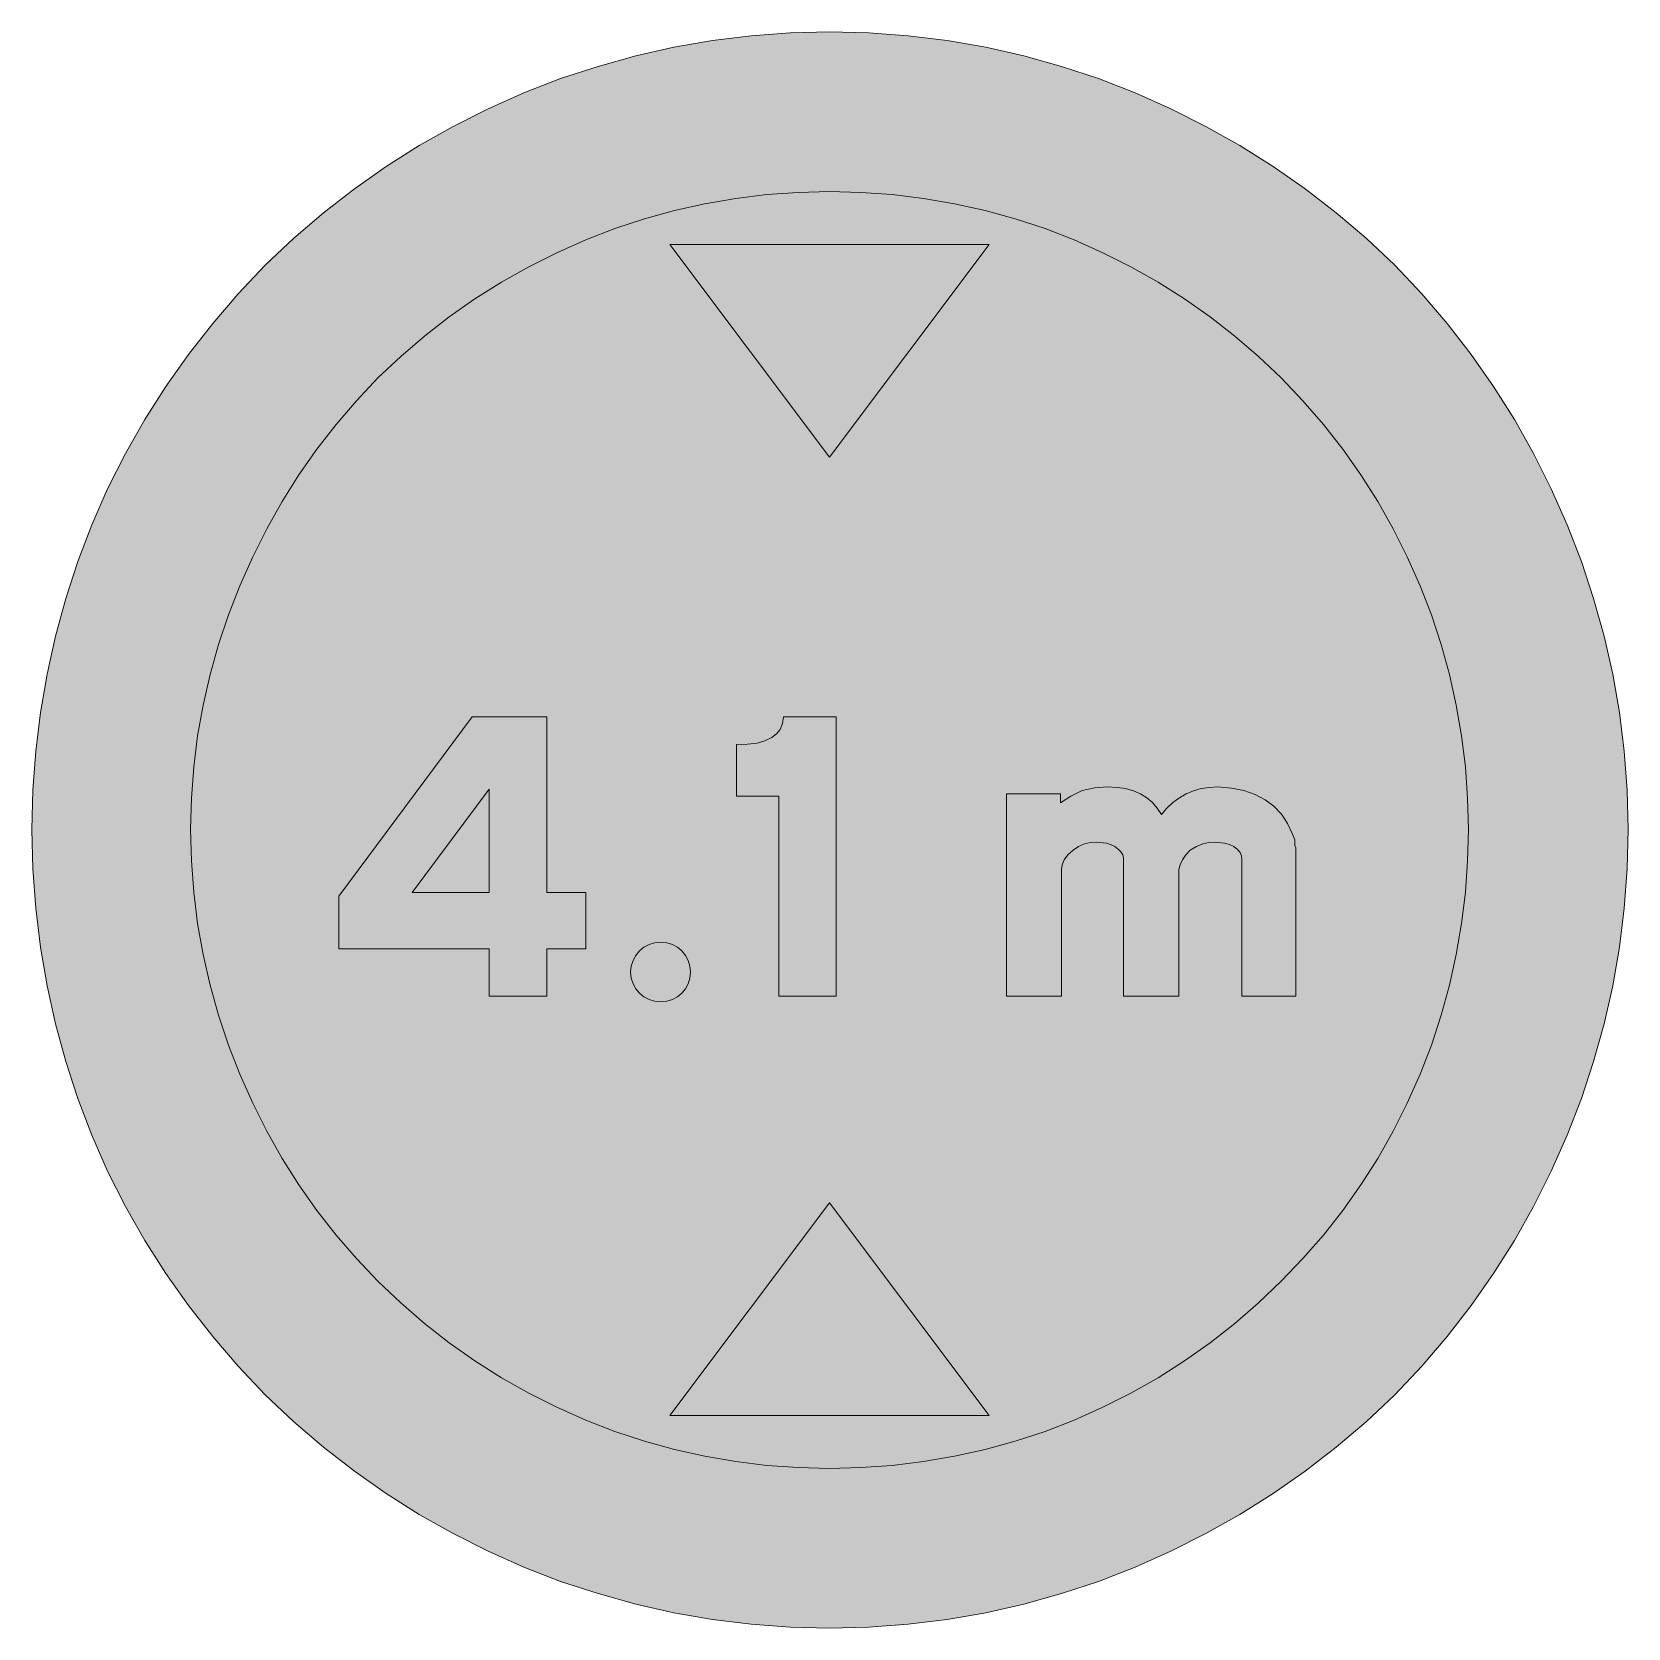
# Model space of a CAD drawing. Header units: metres. Extents: x 160 to 410, y 11 to 261.
import ezdxf

# ---------------------------------------------------------------- set-up
doc = ezdxf.new("R2010")
doc.units = ezdxf.units.M
for name, color, linetype, true_color in [('FILL_BLACK_000000', 7, 'Continuous', 0x000000), ('FILL_RED_FF0000', 7, 'Continuous', 0xff0000), ('FILL_WHITE_FFFFFF', 7, 'Continuous', 0xffffff)]:
    doc.layers.add(name, color=color, linetype=linetype, true_color=true_color)

msp = doc.modelspace()

# ---------------------------------------------------------------- hatches: boundary and pattern name
at = {"layer": 'FILL_BLACK_000000', "true_color": 0x000000}
h = msp.add_hatch(color=7, dxfattribs=at)
h.dxf.hatch_style = 1
h.paths.add_polyline_path([(259.74, 227.7), (309.78, 227.7), (284.76, 194.4), (259.74, 227.7)])
h = msp.add_hatch(color=7, dxfattribs=at)
h.dxf.hatch_style = 1
h.paths.add_polyline_path([(246.6, 117.36), (240.48, 117.36), (240.48, 109.98), (231.48, 109.98), (231.48, 117.36), (207.9, 117.36), (207.9, 125.64), (228.78, 153.72), (240.48, 153.72), (240.48, 126.18), (246.6, 126.18), (246.6, 117.36)])
h.paths.add_polyline_path([(231.48, 126.18), (231.48, 142.38), (219.42, 126.18), (231.48, 126.18)], flags=16)
h = msp.add_hatch(color=7, dxfattribs=at)
h.dxf.hatch_style = 1
h.paths.add_polyline_path([(285.84, 109.98), (276.84, 109.98), (276.84, 141.3), (270.18, 141.3), (270.18, 149.4), (271.94, 149.42), (273.42, 149.58), (274.66, 149.96), (275.76, 150.48), (276.46, 151.04), (277.02, 151.74), (277.43, 152.66), (277.56, 153.72), (285.84, 153.72), (285.84, 109.98)])
h = msp.add_hatch(color=7, dxfattribs=at)
h.dxf.hatch_style = 1
h.paths.add_polyline_path([(344.19, 134.03), (343.24, 133.81), (342.25, 133.42), (341.28, 132.84), (340.57, 132.11), (340.04, 131.31), (339.69, 130.51), (339.48, 129.78), (339.48, 109.98), (330.84, 109.98), (330.84, 131.58), (330.7, 132.1), (330.42, 132.58), (330.01, 133.01), (329.49, 133.38), (328.87, 133.68), (328.16, 133.91), (326.52, 134.1), (325.65, 134.03), (324.72, 133.81), (323.79, 133.42), (322.92, 132.84), (322.11, 132.11), (321.55, 131.31), (321.22, 130.51), (321.12, 129.78), (321.12, 109.98), (312.48, 109.98), (312.48, 141.66), (320.94, 141.66), (320.94, 140.22), (322.58, 141.28), (324.36, 142.2), (326.34, 142.6), (328.32, 142.74), (329.81, 142.67), (331.16, 142.47), (332.39, 142.13), (333.49, 141.66), (334.48, 141.05), (335.36, 140.31), (336.12, 139.43), (336.78, 138.42), (337.63, 139.43), (338.56, 140.31), (339.57, 141.05), (340.65, 141.66), (341.8, 142.13), (343.01, 142.47), (344.28, 142.67), (345.6, 142.74), (347.73, 142.56), (349.68, 142.17), (351.44, 141.56), (353, 140.74), (354.37, 139.7), (355.55, 138.46), (356.52, 137.01), (357.3, 135.36), (357.66, 134.46), (357.66, 134.1), (357.66, 133.56), (357.82, 133.2), (357.84, 132.84), (357.84, 109.98), (349.38, 109.98), (349.38, 131.4), (349.31, 131.94), (349.09, 132.46), (348.7, 132.94), (348.12, 133.38), (347.41, 133.72), (346.66, 133.94), (345.06, 134.1), (344.19, 134.03)])
h = msp.add_hatch(color=7, dxfattribs=at)
h.dxf.hatch_style = 1
h.paths.add_polyline_path([(262.89, 112.78), (262.63, 111.89), (262.21, 111.09), (261.65, 110.41), (260.97, 109.85), (260.17, 109.43), (259.28, 109.17), (258.3, 109.08), (257.38, 109.17), (256.51, 109.43), (255.71, 109.85), (255.02, 110.41), (254.44, 111.09), (254, 111.89), (253.72, 112.78), (253.62, 113.76), (253.72, 114.68), (254, 115.55), (254.44, 116.35), (255.02, 117.04), (255.71, 117.62), (256.51, 118.06), (257.38, 118.34), (258.3, 118.44), (259.28, 118.34), (260.17, 118.06), (260.97, 117.62), (261.65, 117.04), (262.21, 116.35), (262.63, 115.55), (262.89, 114.68), (262.98, 113.76), (262.89, 112.78)])
h = msp.add_hatch(color=7, dxfattribs=at)
h.dxf.hatch_style = 1
h.paths.add_polyline_path([(309.78, 44.28), (259.74, 44.28), (284.76, 77.58), (309.78, 44.28)])
at = {"layer": 'FILL_RED_FF0000', "true_color": 0xff0000}
h = msp.add_hatch(color=7, dxfattribs=at)
h.dxf.hatch_style = 1
h.paths.add_polyline_path([(409.71, 129.89), (409.26, 123.74), (408.5, 117.64), (407.45, 111.6), (406.11, 105.63), (404.47, 99.73), (402.54, 93.92), (400.32, 88.2), (397.82, 82.54), (395.06, 77.03), (392.05, 71.69), (388.78, 66.51), (385.26, 61.5), (381.51, 56.66), (377.53, 52), (373.32, 47.52), (368.83, 43.31), (364.15, 39.33), (359.29, 35.58), (354.26, 32.06), (349.07, 28.79), (343.73, 25.78), (338.25, 23.02), (332.64, 20.52), (326.92, 18.3), (321.11, 16.37), (315.21, 14.73), (309.24, 13.39), (303.2, 12.34), (297.1, 11.58), (290.95, 11.13), (284.76, 10.98), (278.63, 11.13), (272.52, 11.58), (266.45, 12.34), (260.41, 13.39), (254.43, 14.73), (248.51, 16.37), (242.66, 18.3), (236.88, 20.52), (231.28, 23.02), (225.82, 25.78), (220.51, 28.79), (215.35, 32.06), (210.35, 35.58), (205.52, 39.33), (200.86, 43.31), (196.38, 47.52), (192.16, 52), (188.16, 56.66), (184.38, 61.5), (180.83, 66.51), (177.53, 71.69), (174.48, 77.03), (171.7, 82.54), (169.2, 88.2), (167.04, 93.92), (165.16, 99.73), (163.55, 105.63), (162.22, 111.6), (161.19, 117.64), (160.44, 123.74), (159.99, 129.89), (159.84, 136.08), (159.99, 142.21), (160.44, 148.32), (161.19, 154.38), (162.22, 160.4), (163.55, 166.36), (165.16, 172.25), (167.04, 178.06), (169.2, 183.78), (171.7, 189.44), (174.48, 194.95), (177.53, 200.29), (180.83, 205.47), (184.38, 210.48), (188.16, 215.32), (192.16, 219.98), (196.38, 224.46), (200.86, 228.67), (205.52, 232.65), (210.35, 236.4), (215.35, 239.92), (220.51, 243.19), (225.82, 246.2), (231.28, 248.96), (236.88, 251.46), (242.66, 253.68), (248.51, 255.61), (254.43, 257.25), (260.41, 258.59), (266.45, 259.64), (272.52, 260.4), (278.63, 260.85), (284.76, 261), (290.95, 260.85), (297.1, 260.4), (303.2, 259.64), (309.24, 258.59), (315.21, 257.25), (321.11, 255.61), (326.92, 253.68), (332.64, 251.46), (338.25, 248.96), (343.73, 246.2), (349.07, 243.19), (354.26, 239.92), (359.29, 236.4), (364.15, 232.65), (368.83, 228.67), (373.32, 224.46), (377.53, 219.98), (381.51, 215.32), (385.26, 210.48), (388.78, 205.47), (392.05, 200.29), (395.06, 194.95), (397.82, 189.44), (400.32, 183.78), (402.54, 178.06), (404.47, 172.25), (406.11, 166.36), (407.45, 160.4), (408.5, 154.38), (409.26, 148.32), (409.71, 142.21), (409.86, 136.08), (409.71, 129.89)])
at = {"layer": 'FILL_WHITE_FFFFFF', "true_color": 0xffffff}
h = msp.add_hatch(color=7, dxfattribs=at)
h.dxf.hatch_style = 1
h.paths.add_polyline_path([(384.72, 131.15), (384.37, 126.24), (383.78, 121.35), (382.95, 116.5), (381.89, 111.71), (380.59, 106.97), (379.05, 102.31), (377.28, 97.74), (375.28, 93.21), (373.07, 88.8), (370.64, 84.53), (368.01, 80.39), (365.18, 76.4), (362.14, 72.55), (358.92, 68.87), (355.5, 65.34), (351.97, 61.92), (348.26, 58.7), (344.39, 55.66), (340.38, 52.83), (336.23, 50.2), (331.96, 47.77), (327.58, 45.56), (323.1, 43.56), (318.53, 41.79), (313.87, 40.25), (309.13, 38.95), (304.33, 37.89), (299.49, 37.06), (294.6, 36.47), (289.69, 36.12), (284.76, 36), (279.84, 36.12), (274.95, 36.47), (270.09, 37.06), (265.27, 37.89), (260.51, 38.95), (255.8, 40.25), (251.16, 41.79), (246.6, 43.56), (242.07, 45.56), (237.66, 47.77), (233.38, 50.2), (229.23, 52.83), (225.21, 55.66), (221.34, 58.7), (217.61, 61.92), (214.02, 65.34), (210.66, 68.87), (207.48, 72.55), (204.48, 76.4), (201.67, 80.39), (199.05, 84.53), (196.63, 88.8), (194.42, 93.21), (192.42, 97.74), (190.64, 102.31), (189.08, 106.97), (187.76, 111.71), (186.66, 116.5), (185.8, 121.35), (185.18, 126.24), (184.81, 131.15), (184.68, 136.08), (184.81, 141), (185.18, 145.89), (185.8, 150.75), (186.66, 155.56), (187.76, 160.33), (189.08, 165.04), (190.64, 169.68), (192.42, 174.24), (194.42, 178.77), (196.63, 183.18), (199.05, 187.46), (201.67, 191.61), (204.48, 195.63), (207.48, 199.5), (210.66, 203.23), (214.02, 206.82), (217.61, 210.18), (221.34, 213.36), (225.21, 216.36), (229.23, 219.17), (233.38, 221.79), (237.66, 224.21), (242.07, 226.42), (246.6, 228.42), (251.16, 230.19), (255.8, 231.73), (260.51, 233.03), (265.27, 234.09), (270.09, 234.92), (274.95, 235.51), (279.84, 235.86), (284.76, 235.98), (289.69, 235.86), (294.6, 235.51), (299.49, 234.92), (304.33, 234.09), (309.13, 233.03), (313.87, 231.73), (318.53, 230.19), (323.1, 228.42), (327.58, 226.42), (331.96, 224.21), (336.23, 221.79), (340.38, 219.17), (344.39, 216.36), (348.26, 213.36), (351.97, 210.18), (355.5, 206.82), (358.92, 203.23), (362.14, 199.5), (365.18, 195.63), (368.01, 191.61), (370.64, 187.46), (373.07, 183.18), (375.28, 178.77), (377.28, 174.24), (379.05, 169.68), (380.59, 165.04), (381.89, 160.33), (382.95, 155.56), (383.78, 150.75), (384.37, 145.89), (384.72, 141), (384.84, 136.08), (384.72, 131.15)])

# ---------------------------------------------------------------- linework, layer by layer
at = {"layer": 'FILL_BLACK_000000', "lineweight": 0, "true_color": 0x000000}
for points in [[(259.74, 227.7), (309.78, 227.7), (284.76, 194.4)], [(246.6, 117.36), (240.48, 117.36), (240.48, 109.98), (231.48, 109.98), (231.48, 117.36), (207.9, 117.36), (207.9, 125.64), (228.78, 153.72), (240.48, 153.72), (240.48, 126.18), (246.6, 126.18)], [(285.84, 109.98), (276.84, 109.98), (276.84, 141.3), (270.18, 141.3), (270.18, 149.4), (271.94, 149.42), (273.42, 149.58), (274.66, 149.96), (275.76, 150.48), (276.46, 151.04), (277.02, 151.74), (277.43, 152.66), (277.56, 153.72), (285.84, 153.72)], [(344.19, 134.03), (343.24, 133.81), (342.25, 133.42), (341.28, 132.84), (340.57, 132.11), (340.04, 131.31), (339.69, 130.51), (339.48, 129.78), (339.48, 109.98), (330.84, 109.98), (330.84, 131.58), (330.7, 132.1), (330.42, 132.58), (330.01, 133.01), (329.49, 133.38), (328.87, 133.68), (328.16, 133.91), (326.52, 134.1), (325.65, 134.03), (324.72, 133.81), (323.79, 133.42), (322.92, 132.84), (322.11, 132.11), (321.55, 131.31), (321.22, 130.51), (321.12, 129.78), (321.12, 109.98), (312.48, 109.98), (312.48, 141.66), (320.94, 141.66), (320.94, 140.22), (322.58, 141.28), (324.36, 142.2), (326.34, 142.6), (328.32, 142.74), (329.81, 142.67), (331.16, 142.47), (332.39, 142.13), (333.49, 141.66), (334.48, 141.05), (335.36, 140.31), (336.12, 139.43), (336.78, 138.42), (337.63, 139.43), (338.56, 140.31), (339.57, 141.05), (340.65, 141.66), (341.8, 142.13), (343.01, 142.47), (344.28, 142.67), (345.6, 142.74), (347.73, 142.56), (349.68, 142.17), (351.44, 141.56), (353, 140.74), (354.37, 139.7), (355.55, 138.46), (356.52, 137.01), (357.3, 135.36), (357.66, 134.46), (357.66, 134.1), (357.66, 133.56), (357.82, 133.2), (357.84, 132.84), (357.84, 109.98), (349.38, 109.98), (349.38, 131.4), (349.31, 131.94), (349.09, 132.46), (348.7, 132.94), (348.12, 133.38), (347.41, 133.72), (346.66, 133.94), (345.06, 134.1)], [(231.48, 126.18), (231.48, 142.38), (219.42, 126.18)], [(262.89, 112.78), (262.63, 111.89), (262.21, 111.09), (261.65, 110.41), (260.97, 109.85), (260.17, 109.43), (259.28, 109.17), (258.3, 109.08), (257.38, 109.17), (256.51, 109.43), (255.71, 109.85), (255.02, 110.41), (254.44, 111.09), (254, 111.89), (253.72, 112.78), (253.62, 113.76), (253.72, 114.68), (254, 115.55), (254.44, 116.35), (255.02, 117.04), (255.71, 117.62), (256.51, 118.06), (257.38, 118.34), (258.3, 118.44), (259.28, 118.34), (260.17, 118.06), (260.97, 117.62), (261.65, 117.04), (262.21, 116.35), (262.63, 115.55), (262.89, 114.68), (262.98, 113.76)], [(309.78, 44.28), (259.74, 44.28), (284.76, 77.58)]]:
    msp.add_lwpolyline(points, close=True, dxfattribs=at)
at = {"layer": 'FILL_RED_FF0000', "lineweight": 0, "true_color": 0xff0000}
msp.add_lwpolyline([(409.71, 129.89), (409.26, 123.74), (408.5, 117.64), (407.45, 111.6), (406.11, 105.63), (404.47, 99.73), (402.54, 93.92), (400.32, 88.2), (397.82, 82.54), (395.06, 77.03), (392.05, 71.69), (388.78, 66.51), (385.26, 61.5), (381.51, 56.66), (377.53, 52), (373.32, 47.52), (368.83, 43.31), (364.15, 39.33), (359.29, 35.58), (354.26, 32.06), (349.07, 28.79), (343.73, 25.78), (338.25, 23.02), (332.64, 20.52), (326.92, 18.3), (321.11, 16.37), (315.21, 14.73), (309.24, 13.39), (303.2, 12.34), (297.1, 11.58), (290.95, 11.13), (284.76, 10.98), (278.63, 11.13), (272.52, 11.58), (266.45, 12.34), (260.41, 13.39), (254.43, 14.73), (248.51, 16.37), (242.66, 18.3), (236.88, 20.52), (231.28, 23.02), (225.82, 25.78), (220.51, 28.79), (215.35, 32.06), (210.35, 35.58), (205.52, 39.33), (200.86, 43.31), (196.38, 47.52), (192.16, 52), (188.16, 56.66), (184.38, 61.5), (180.83, 66.51), (177.53, 71.69), (174.48, 77.03), (171.7, 82.54), (169.2, 88.2), (167.04, 93.92), (165.16, 99.73), (163.55, 105.63), (162.22, 111.6), (161.19, 117.64), (160.44, 123.74), (159.99, 129.89), (159.84, 136.08), (159.99, 142.21), (160.44, 148.32), (161.19, 154.38), (162.22, 160.4), (163.55, 166.36), (165.16, 172.25), (167.04, 178.06), (169.2, 183.78), (171.7, 189.44), (174.48, 194.95), (177.53, 200.29), (180.83, 205.47), (184.38, 210.48), (188.16, 215.32), (192.16, 219.98), (196.38, 224.46), (200.86, 228.67), (205.52, 232.65), (210.35, 236.4), (215.35, 239.92), (220.51, 243.19), (225.82, 246.2), (231.28, 248.96), (236.88, 251.46), (242.66, 253.68), (248.51, 255.61), (254.43, 257.25), (260.41, 258.59), (266.45, 259.64), (272.52, 260.4), (278.63, 260.85), (284.76, 261), (290.95, 260.85), (297.1, 260.4), (303.2, 259.64), (309.24, 258.59), (315.21, 257.25), (321.11, 255.61), (326.92, 253.68), (332.64, 251.46), (338.25, 248.96), (343.73, 246.2), (349.07, 243.19), (354.26, 239.92), (359.29, 236.4), (364.15, 232.65), (368.83, 228.67), (373.32, 224.46), (377.53, 219.98), (381.51, 215.32), (385.26, 210.48), (388.78, 205.47), (392.05, 200.29), (395.06, 194.95), (397.82, 189.44), (400.32, 183.78), (402.54, 178.06), (404.47, 172.25), (406.11, 166.36), (407.45, 160.4), (408.5, 154.38), (409.26, 148.32), (409.71, 142.21), (409.86, 136.08)], close=True, dxfattribs=at)
at = {"layer": 'FILL_WHITE_FFFFFF', "lineweight": 0, "true_color": 0xff0000}
msp.add_lwpolyline([(384.72, 131.15), (384.37, 126.24), (383.78, 121.35), (382.95, 116.5), (381.89, 111.71), (380.59, 106.97), (379.05, 102.31), (377.28, 97.74), (375.28, 93.21), (373.07, 88.8), (370.64, 84.53), (368.01, 80.39), (365.18, 76.4), (362.14, 72.55), (358.92, 68.87), (355.5, 65.34), (351.97, 61.92), (348.26, 58.7), (344.39, 55.66), (340.38, 52.83), (336.23, 50.2), (331.96, 47.77), (327.58, 45.56), (323.1, 43.56), (318.53, 41.79), (313.87, 40.25), (309.13, 38.95), (304.33, 37.89), (299.49, 37.06), (294.6, 36.47), (289.69, 36.12), (284.76, 36), (279.84, 36.12), (274.95, 36.47), (270.09, 37.06), (265.27, 37.89), (260.51, 38.95), (255.8, 40.25), (251.16, 41.79), (246.6, 43.56), (242.07, 45.56), (237.66, 47.77), (233.38, 50.2), (229.23, 52.83), (225.21, 55.66), (221.34, 58.7), (217.61, 61.92), (214.02, 65.34), (210.66, 68.87), (207.48, 72.55), (204.48, 76.4), (201.67, 80.39), (199.05, 84.53), (196.63, 88.8), (194.42, 93.21), (192.42, 97.74), (190.64, 102.31), (189.08, 106.97), (187.76, 111.71), (186.66, 116.5), (185.8, 121.35), (185.18, 126.24), (184.81, 131.15), (184.68, 136.08), (184.81, 141), (185.18, 145.89), (185.8, 150.75), (186.66, 155.56), (187.76, 160.33), (189.08, 165.04), (190.64, 169.68), (192.42, 174.24), (194.42, 178.77), (196.63, 183.18), (199.05, 187.46), (201.67, 191.61), (204.48, 195.63), (207.48, 199.5), (210.66, 203.23), (214.02, 206.82), (217.61, 210.18), (221.34, 213.36), (225.21, 216.36), (229.23, 219.17), (233.38, 221.79), (237.66, 224.21), (242.07, 226.42), (246.6, 228.42), (251.16, 230.19), (255.8, 231.73), (260.51, 233.03), (265.27, 234.09), (270.09, 234.92), (274.95, 235.51), (279.84, 235.86), (284.76, 235.98), (289.69, 235.86), (294.6, 235.51), (299.49, 234.92), (304.33, 234.09), (309.13, 233.03), (313.87, 231.73), (318.53, 230.19), (323.1, 228.42), (327.58, 226.42), (331.96, 224.21), (336.23, 221.79), (340.38, 219.17), (344.39, 216.36), (348.26, 213.36), (351.97, 210.18), (355.5, 206.82), (358.92, 203.23), (362.14, 199.5), (365.18, 195.63), (368.01, 191.61), (370.64, 187.46), (373.07, 183.18), (375.28, 178.77), (377.28, 174.24), (379.05, 169.68), (380.59, 165.04), (381.89, 160.33), (382.95, 155.56), (383.78, 150.75), (384.37, 145.89), (384.72, 141), (384.84, 136.08)], close=True, dxfattribs=at)

doc.saveas('drawing.dxf')
